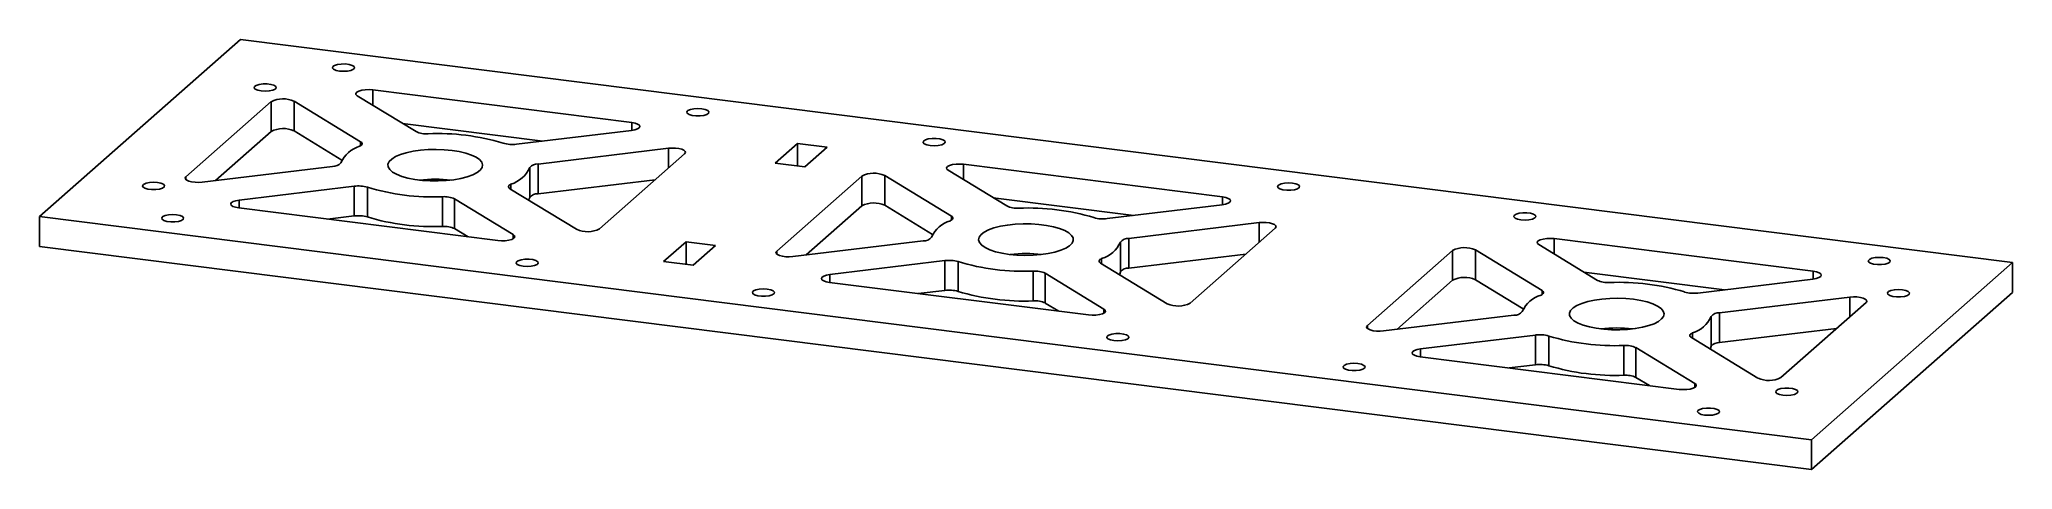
# Paper-space layout '_Dimetric' of a CAD drawing. Header units: centimetres. Extents: x -15.6 to 15.6, y -3.2 to 3.6.
import ezdxf

# ---------------------------------------------------------------- set-up
doc = ezdxf.new("R2010")
doc.units = ezdxf.units.CM

psp = doc.layouts.new('_Dimetric')

# ---------------------------------------------------------------- linework, layer by layer
at = {"color": 7, "linetype": 'Continuous', "lineweight": 25}
for p, q in [((-12.44, 3.642), (-15.622, 0.836)), ((15.622, 0.107), (-12.44, 3.642)), ((-6.244, 2.327), (-10.343, 2.844)), ((-10.343, 2.844), (-10.343, 2.599)), ((-11.954, 2.657), (-13.302, 1.468)), ((-11.954, 2.657), (-11.954, 2.185)), ((-10.537, 2.023), (-11.591, 2.665)), ((-11.591, 2.665), (-11.591, 2.194)), ((-10.589, 2.749), (-9.659, 2.183)), ((-10.834, 1.732), (-11.591, 2.194)), ((-7.65, 2.033), (-9.873, 2.313)), ((-8.068, 1.982), (-6.247, 2.202)), ((-6.244, 2.327), (-6.244, 2.202)), ((-11.954, 2.185), (-12.837, 1.407)), ((-10.537, 2.023), (-10.537, 1.959)), ((-5.661, 1.918), (-7.727, 1.669)), ((-5.661, 1.918), (-5.661, 1.607)), ((-3.616, 1.996), (-3.97, 1.684)), ((-3.149, 1.937), (-3.616, 1.996)), ((-3.616, 1.996), (-3.616, 1.64)), ((-3.502, 1.625), (-3.149, 1.937)), ((-13.047, 1.382), (-10.981, 1.631)), ((-7.859, 1.611), (-7.859, 1.14)), ((-7.727, 1.669), (-7.727, 1.198)), ((-6.754, 0.643), (-5.406, 1.832)), ((-3.97, 1.684), (-3.502, 1.625)), ((-1.235, 1.571), (-0.305, 1.004)), ((3.11, 1.149), (-0.989, 1.665)), ((-0.989, 1.665), (-0.989, 1.421)), ((-13.302, 1.468), (-13.302, 1.421)), ((-10.641, 1.317), (-12.462, 1.098)), ((-10.641, 1.317), (-10.641, 0.846)), ((-10.429, 1.301), (-10.429, 0.83)), ((-8.172, 1.277), (-7.117, 0.635)), ((-8.156, 1.349), (-8.156, 1.267)), ((-5.872, 1.421), (-7.727, 1.198)), ((-2.6, 1.478), (-3.948, 0.289)), ((-2.6, 1.478), (-2.6, 1.007)), ((-1.182, 0.844), (-2.237, 1.487)), ((-2.237, 1.487), (-2.237, 1.015)), ((-12.464, 0.973), (-8.365, 0.456)), ((-12.462, 1.098), (-12.462, 0.972)), ((-9.24, 1.151), (-9.24, 0.68)), ((-8.119, 0.551), (-9.049, 1.117)), ((-9.049, 1.117), (-9.049, 0.646)), ((-2.6, 1.007), (-3.483, 0.229)), ((-1.479, 0.554), (-2.237, 1.015)), ((1.705, 0.854), (-0.519, 1.134)), ((1.287, 0.804), (3.108, 1.024)), ((3.11, 1.149), (3.11, 1.024)), ((-15.622, 0.836), (12.44, -2.699)), ((-15.622, 0.836), (-15.622, 0.365)), ((-10.641, 0.846), (-11.059, 0.796)), ((-8.835, 0.516), (-9.049, 0.646)), ((-1.182, 0.844), (-1.182, 0.78)), ((3.693, 0.74), (1.627, 0.49)), ((2.6, -0.536), (3.948, 0.653)), ((3.693, 0.74), (3.693, 0.428)), ((-15.622, 0.365), (12.44, -3.171)), ((-8.119, 0.551), (-8.119, 0.487)), ((-5.384, 0.437), (-5.738, 0.125)), ((-4.916, 0.378), (-5.384, 0.437)), ((-5.384, 0.437), (-5.384, 0.081)), ((-5.27, 0.066), (-4.916, 0.378)), ((-3.693, 0.203), (-1.627, 0.452)), ((1.496, 0.433), (1.496, -0.039)), ((1.627, 0.49), (1.627, 0.019)), ((8.119, 0.392), (9.049, -0.174)), ((12.464, -0.03), (8.365, 0.487)), ((8.365, 0.487), (8.365, 0.242)), ((-5.738, 0.125), (-5.27, 0.066)), ((-3.948, 0.289), (-3.948, 0.242)), ((-1.287, 0.139), (-3.108, -0.081)), ((-1.287, 0.139), (-1.287, -0.332)), ((-1.075, 0.123), (-1.075, -0.349)), ((1.182, 0.098), (2.237, -0.544)), ((1.198, 0.171), (1.198, 0.089)), ((3.483, 0.243), (1.627, 0.019)), ((6.754, 0.3), (5.406, -0.889)), ((6.754, 0.3), (6.754, -0.172)), ((8.172, -0.334), (7.117, 0.308)), ((7.117, 0.308), (7.117, -0.163)), ((12.44, -2.699), (15.622, 0.107)), ((15.622, 0.107), (15.622, -0.365)), ((-3.11, -0.206), (0.989, -0.722)), ((-3.108, -0.081), (-3.108, -0.206)), ((0.115, -0.027), (0.115, -0.499)), ((1.235, -0.628), (0.305, -0.062)), ((0.305, -0.062), (0.305, -0.533)), ((6.754, -0.172), (5.872, -0.95)), ((7.875, -0.625), (7.117, -0.163)), ((11.059, -0.324), (8.835, -0.044)), ((10.641, -0.375), (12.462, -0.155)), ((12.464, -0.03), (12.464, -0.155)), ((-1.287, -0.332), (-1.705, -0.383)), ((0.519, -0.663), (0.305, -0.533)), ((8.172, -0.334), (8.172, -0.398)), ((13.047, -0.439), (10.981, -0.688)), ((11.954, -1.714), (13.302, -0.525)), ((12.44, -3.171), (15.622, -0.365)), ((13.047, -0.439), (13.047, -0.75)), ((1.235, -0.628), (1.235, -0.692)), ((5.406, -0.889), (5.406, -0.936)), ((5.661, -0.975), (7.727, -0.726)), ((10.85, -0.746), (10.85, -1.217)), ((10.981, -0.688), (10.981, -1.159)), ((12.837, -0.936), (10.981, -1.159)), ((8.068, -1.04), (6.247, -1.259)), ((8.068, -1.04), (8.068, -1.511)), ((8.279, -1.056), (8.279, -1.527)), ((9.469, -1.206), (9.469, -1.677)), ((10.589, -1.806), (9.659, -1.24)), ((9.659, -1.24), (9.659, -1.712)), ((10.537, -1.08), (11.591, -1.723)), ((10.552, -1.008), (10.552, -1.09)), ((6.244, -1.384), (10.343, -1.901)), ((6.247, -1.259), (6.247, -1.385)), ((8.068, -1.511), (7.65, -1.561)), ((9.873, -1.841), (9.659, -1.712)), ((10.589, -1.806), (10.589, -1.87)), ((12.44, -2.699), (12.44, -3.171))]:
    psp.add_line(p, q, dxfattribs=at)
at = {"color": 7, "linetype": 'Continuous', "lineweight": 25, "flags": 128}
for points in [[(-10.87, 3.142), (-10.807, 3.138), (-10.743, 3.142), (-10.689, 3.153), (-10.651, 3.171), (-10.634, 3.191), (-10.64, 3.213), (-10.669, 3.232), (-10.717, 3.246), (-10.777, 3.254), (-10.842, 3.253), (-10.901, 3.245), (-10.949, 3.231), (-10.977, 3.212), (-10.982, 3.19), (-10.964, 3.17), (-10.925, 3.153), (-10.87, 3.142)], [(-12.11, 2.826), (-12.047, 2.822), (-11.984, 2.826), (-11.929, 2.837), (-11.891, 2.855), (-11.874, 2.875), (-11.88, 2.897), (-11.909, 2.916), (-11.957, 2.93), (-12.017, 2.938), (-12.082, 2.937), (-12.142, 2.93), (-12.189, 2.915), (-12.217, 2.896), (-12.222, 2.874), (-12.204, 2.854), (-12.165, 2.837), (-12.11, 2.826)], [(-10.343, 2.844), (-10.402, 2.848), (-10.463, 2.846), (-10.518, 2.838), (-10.565, 2.825), (-10.597, 2.808), (-10.613, 2.788), (-10.61, 2.768), (-10.589, 2.749)], [(-5.134, 2.544), (-5.197, 2.547), (-5.26, 2.543), (-5.315, 2.532), (-5.353, 2.515), (-5.37, 2.494), (-5.363, 2.473), (-5.334, 2.453), (-5.286, 2.439), (-5.226, 2.432), (-5.162, 2.432), (-5.102, 2.44), (-5.055, 2.454), (-5.027, 2.474), (-5.021, 2.495), (-5.04, 2.515), (-5.079, 2.532), (-5.134, 2.544)], [(-6.247, 2.202), (-6.193, 2.212), (-6.151, 2.226), (-6.124, 2.244), (-6.115, 2.264), (-6.123, 2.284), (-6.15, 2.302), (-6.191, 2.317), (-6.244, 2.327)], [(-10.552, 1.951), (-10.537, 1.959), (-10.525, 1.967), (-10.517, 1.977), (-10.513, 1.986), (-10.512, 1.996), (-10.517, 2.005), (-10.525, 2.014), (-10.537, 2.023)], [(-9.089, 1.884), (-9.211, 1.895), (-9.338, 1.9), (-9.465, 1.897), (-9.589, 1.887), (-9.706, 1.871), (-9.813, 1.848), (-9.906, 1.819), (-9.984, 1.786), (-10.044, 1.748), (-10.084, 1.708), (-10.103, 1.666), (-10.1, 1.624), (-10.076, 1.582), (-10.031, 1.542), (-9.967, 1.506), (-9.885, 1.473), (-9.788, 1.446), (-9.678, 1.424), (-9.559, 1.409), (-9.434, 1.401), (-9.307, 1.4), (-9.181, 1.407), (-9.06, 1.42), (-8.948, 1.44), (-8.847, 1.466), (-8.761, 1.497), (-8.692, 1.533), (-8.642, 1.572), (-8.612, 1.613), (-8.604, 1.655), (-8.618, 1.697), (-8.652, 1.738), (-8.707, 1.776), (-8.781, 1.811), (-8.87, 1.841), (-8.974, 1.865), (-9.089, 1.884)], [(-5.406, 1.832), (-5.394, 1.85), (-5.398, 1.869), (-5.417, 1.887), (-5.451, 1.902), (-5.496, 1.914), (-5.549, 1.921), (-5.606, 1.922), (-5.661, 1.918)], [(-1.516, 1.963), (-1.452, 1.959), (-1.389, 1.963), (-1.335, 1.975), (-1.297, 1.992), (-1.28, 2.013), (-1.286, 2.034), (-1.315, 2.053), (-1.363, 2.067), (-1.423, 2.075), (-1.487, 2.075), (-1.547, 2.067), (-1.594, 2.052), (-1.623, 2.033), (-1.628, 2.012), (-1.61, 1.991), (-1.571, 1.974), (-1.516, 1.963)], [(-0.989, 1.665), (-1.048, 1.669), (-1.108, 1.667), (-1.164, 1.659), (-1.211, 1.646), (-1.243, 1.629), (-1.258, 1.61), (-1.256, 1.59), (-1.235, 1.571)], [(-13.754, 1.376), (-13.817, 1.38), (-13.881, 1.375), (-13.935, 1.364), (-13.973, 1.347), (-13.99, 1.326), (-13.984, 1.305), (-13.955, 1.286), (-13.907, 1.271), (-13.847, 1.264), (-13.782, 1.264), (-13.723, 1.272), (-13.675, 1.286), (-13.647, 1.306), (-13.642, 1.327), (-13.66, 1.348), (-13.699, 1.365), (-13.754, 1.376)], [(-13.302, 1.468), (-13.315, 1.449), (-13.311, 1.431), (-13.291, 1.413), (-13.258, 1.398), (-13.212, 1.386), (-13.159, 1.379), (-13.103, 1.378), (-13.047, 1.382)], [(-8.156, 1.349), (-8.172, 1.341), (-8.184, 1.332), (-8.192, 1.323), (-8.196, 1.314), (-8.196, 1.304), (-8.192, 1.295), (-8.184, 1.286), (-8.172, 1.277)], [(4.22, 1.365), (4.157, 1.369), (4.094, 1.365), (4.04, 1.353), (4.001, 1.336), (3.984, 1.315), (3.991, 1.294), (4.02, 1.275), (4.068, 1.261), (4.128, 1.253), (4.192, 1.253), (4.252, 1.261), (4.299, 1.276), (4.327, 1.295), (4.333, 1.316), (4.315, 1.337), (4.275, 1.354), (4.22, 1.365)], [(-12.462, 1.098), (-12.515, 1.088), (-12.557, 1.074), (-12.584, 1.055), (-12.594, 1.036), (-12.585, 1.016), (-12.559, 0.997), (-12.517, 0.983), (-12.464, 0.973)], [(-7.859, 1.14), (-7.871, 1.105), (-7.875, 1.096)], [(3.108, 1.024), (3.161, 1.033), (3.203, 1.048), (3.23, 1.066), (3.239, 1.086), (3.231, 1.106), (3.204, 1.124), (3.163, 1.139), (3.11, 1.149)], [(-13.451, 0.865), (-13.514, 0.869), (-13.577, 0.865), (-13.632, 0.854), (-13.67, 0.836), (-13.687, 0.816), (-13.681, 0.794), (-13.652, 0.775), (-13.604, 0.761), (-13.543, 0.753), (-13.479, 0.754), (-13.419, 0.761), (-13.372, 0.776), (-13.344, 0.795), (-13.339, 0.817), (-13.357, 0.837), (-13.396, 0.854), (-13.451, 0.865)], [(-1.198, 0.772), (-1.183, 0.78), (-1.171, 0.789), (-1.162, 0.798), (-1.158, 0.808), (-1.158, 0.817), (-1.162, 0.827), (-1.17, 0.836), (-1.182, 0.844)], [(-0.265, 0.238), (-0.143, 0.226), (-0.016, 0.221), (0.111, 0.224), (0.234, 0.234), (0.351, 0.251), (0.458, 0.274), (0.552, 0.302), (0.63, 0.336), (0.69, 0.373), (0.73, 0.413), (0.748, 0.455), (0.746, 0.498), (0.722, 0.539), (0.677, 0.579), (0.613, 0.616), (0.531, 0.648), (0.433, 0.675), (0.324, 0.697), (0.205, 0.712), (0.08, 0.72), (-0.047, 0.721), (-0.173, 0.715), (-0.294, 0.701), (-0.406, 0.682), (-0.507, 0.656), (-0.593, 0.624), (-0.662, 0.589), (-0.712, 0.55), (-0.742, 0.509), (-0.75, 0.466), (-0.736, 0.424), (-0.702, 0.383), (-0.647, 0.345), (-0.574, 0.31), (-0.484, 0.28), (-0.38, 0.256), (-0.265, 0.238)], [(3.948, 0.653), (3.96, 0.672), (3.957, 0.691), (3.937, 0.709), (3.903, 0.724), (3.858, 0.735), (3.805, 0.742), (3.749, 0.744), (3.693, 0.74)], [(7.838, 0.785), (7.902, 0.781), (7.965, 0.785), (8.019, 0.796), (8.058, 0.814), (8.075, 0.834), (8.068, 0.856), (8.039, 0.875), (7.991, 0.889), (7.931, 0.897), (7.867, 0.896), (7.807, 0.888), (7.76, 0.874), (7.732, 0.855), (7.726, 0.833), (7.744, 0.813), (7.783, 0.796), (7.838, 0.785)], [(-8.365, 0.456), (-8.306, 0.452), (-8.246, 0.454), (-8.19, 0.462), (-8.144, 0.475), (-8.111, 0.492), (-8.096, 0.511), (-8.098, 0.532), (-8.119, 0.551)], [(8.365, 0.487), (8.306, 0.491), (8.246, 0.489), (8.19, 0.481), (8.144, 0.468), (8.111, 0.451), (8.096, 0.431), (8.098, 0.411), (8.119, 0.392)], [(-7.962, 0.049), (-7.899, 0.045), (-7.836, 0.049), (-7.781, 0.061), (-7.743, 0.078), (-7.726, 0.099), (-7.732, 0.12), (-7.761, 0.139), (-7.809, 0.154), (-7.87, 0.161), (-7.934, 0.161), (-7.994, 0.153), (-8.041, 0.138), (-8.069, 0.119), (-8.074, 0.098), (-8.056, 0.077), (-8.017, 0.06), (-7.962, 0.049)], [(-3.948, 0.289), (-3.96, 0.271), (-3.957, 0.252), (-3.937, 0.234), (-3.903, 0.219), (-3.858, 0.208), (-3.805, 0.201), (-3.749, 0.199), (-3.693, 0.203)], [(1.198, 0.171), (1.183, 0.163), (1.171, 0.154), (1.162, 0.145), (1.158, 0.135), (1.158, 0.126), (1.162, 0.116), (1.17, 0.107), (1.182, 0.098)], [(13.575, 0.187), (13.511, 0.19), (13.448, 0.186), (13.394, 0.175), (13.355, 0.158), (13.338, 0.137), (13.345, 0.116), (13.374, 0.096), (13.422, 0.082), (13.482, 0.075), (13.546, 0.075), (13.606, 0.083), (13.653, 0.097), (13.681, 0.116), (13.687, 0.138), (13.669, 0.158), (13.63, 0.175), (13.575, 0.187)], [(-4.097, -0.313), (-4.16, -0.309), (-4.223, -0.313), (-4.278, -0.325), (-4.316, -0.342), (-4.333, -0.363), (-4.327, -0.384), (-4.297, -0.403), (-4.249, -0.418), (-4.189, -0.425), (-4.125, -0.425), (-4.065, -0.417), (-4.018, -0.402), (-3.99, -0.383), (-3.984, -0.362), (-4.003, -0.341), (-4.042, -0.324), (-4.097, -0.313)], [(-3.108, -0.081), (-3.161, -0.09), (-3.203, -0.105), (-3.23, -0.123), (-3.239, -0.143), (-3.231, -0.163), (-3.204, -0.181), (-3.163, -0.196), (-3.11, -0.206)], [(1.496, -0.039), (1.484, -0.074), (1.479, -0.082)], [(12.462, -0.155), (12.515, -0.145), (12.557, -0.131), (12.584, -0.113), (12.594, -0.093), (12.585, -0.073), (12.559, -0.055), (12.517, -0.04), (12.464, -0.03)], [(8.156, -0.406), (8.172, -0.398), (8.184, -0.39), (8.192, -0.38), (8.196, -0.371), (8.196, -0.361), (8.192, -0.352), (8.184, -0.343), (8.172, -0.334)], [(9.619, -0.473), (9.497, -0.462), (9.37, -0.457), (9.243, -0.46), (9.12, -0.47), (9.003, -0.486), (8.896, -0.509), (8.802, -0.538), (8.724, -0.571), (8.664, -0.609), (8.625, -0.649), (8.606, -0.691), (8.608, -0.733), (8.632, -0.775), (8.677, -0.815), (8.742, -0.851), (8.824, -0.884), (8.921, -0.911), (9.03, -0.933), (9.149, -0.948), (9.274, -0.956), (9.401, -0.957), (9.527, -0.95), (9.648, -0.937), (9.761, -0.917), (9.861, -0.891), (9.947, -0.86), (10.016, -0.824), (10.066, -0.785), (10.096, -0.744), (10.104, -0.702), (10.091, -0.66), (10.056, -0.619), (10.001, -0.581), (9.928, -0.546), (9.838, -0.516), (9.734, -0.492), (9.619, -0.473)], [(13.302, -0.525), (13.315, -0.507), (13.311, -0.488), (13.291, -0.47), (13.258, -0.455), (13.212, -0.443), (13.159, -0.437), (13.103, -0.435), (13.047, -0.439)], [(13.878, -0.324), (13.815, -0.32), (13.751, -0.324), (13.697, -0.336), (13.659, -0.353), (13.642, -0.373), (13.648, -0.395), (13.677, -0.414), (13.725, -0.428), (13.785, -0.436), (13.85, -0.436), (13.909, -0.428), (13.957, -0.413), (13.985, -0.394), (13.99, -0.373), (13.972, -0.352), (13.933, -0.335), (13.878, -0.324)], [(0.989, -0.722), (1.048, -0.726), (1.108, -0.725), (1.164, -0.717), (1.211, -0.704), (1.243, -0.687), (1.258, -0.667), (1.256, -0.647), (1.235, -0.628)], [(5.406, -0.889), (5.394, -0.908), (5.398, -0.926), (5.417, -0.944), (5.451, -0.959), (5.496, -0.971), (5.549, -0.978), (5.606, -0.979), (5.661, -0.975)], [(1.392, -1.129), (1.455, -1.133), (1.518, -1.129), (1.573, -1.118), (1.611, -1.1), (1.628, -1.08), (1.622, -1.058), (1.593, -1.039), (1.545, -1.025), (1.485, -1.017), (1.42, -1.018), (1.361, -1.025), (1.313, -1.04), (1.285, -1.059), (1.28, -1.081), (1.298, -1.101), (1.337, -1.118), (1.392, -1.129)], [(10.552, -1.008), (10.537, -1.016), (10.525, -1.025), (10.517, -1.034), (10.513, -1.043), (10.512, -1.053), (10.517, -1.062), (10.525, -1.071), (10.537, -1.08)], [(10.85, -1.217), (10.838, -1.252), (10.834, -1.261)], [(5.257, -1.492), (5.194, -1.488), (5.131, -1.492), (5.077, -1.503), (5.038, -1.521), (5.021, -1.541), (5.028, -1.563), (5.057, -1.582), (5.105, -1.596), (5.165, -1.604), (5.229, -1.603), (5.289, -1.596), (5.336, -1.581), (5.364, -1.562), (5.37, -1.54), (5.352, -1.52), (5.312, -1.503), (5.257, -1.492)], [(6.247, -1.259), (6.193, -1.269), (6.151, -1.283), (6.124, -1.302), (6.115, -1.321), (6.123, -1.341), (6.15, -1.36), (6.191, -1.374), (6.244, -1.384)], [(10.343, -1.901), (10.402, -1.905), (10.463, -1.903), (10.518, -1.895), (10.565, -1.882), (10.597, -1.865), (10.613, -1.846), (10.61, -1.825), (10.589, -1.806)], [(11.986, -1.992), (12.05, -1.996), (12.113, -1.992), (12.167, -1.98), (12.206, -1.963), (12.223, -1.942), (12.216, -1.921), (12.187, -1.902), (12.139, -1.888), (12.079, -1.88), (12.015, -1.88), (11.955, -1.888), (11.908, -1.903), (11.88, -1.922), (11.874, -1.943), (11.892, -1.964), (11.931, -1.981), (11.986, -1.992)], [(10.746, -2.308), (10.809, -2.312), (10.873, -2.308), (10.927, -2.296), (10.965, -2.279), (10.982, -2.258), (10.976, -2.237), (10.947, -2.218), (10.899, -2.203), (10.839, -2.196), (10.774, -2.196), (10.715, -2.204), (10.668, -2.219), (10.639, -2.238), (10.634, -2.259), (10.652, -2.28), (10.691, -2.297), (10.746, -2.308)]]:
    psp.add_lwpolyline(points, dxfattribs=at)
at = {"color": 7, "linetype": 'Continuous', "lineweight": 25}
for centre, radius, start, end in [((-11.764, 2.286), 0.416, 65.514, 117.1529), ((-11.764, 1.815), 0.416, 65.514, 117.1529), ((-10.417, 1.498), 0.472, 106.5959, 156.2233), ((-9.497, 2.536), 0.389, 245.3293, 274.1835), ((-9.315, -1.425), 3.577, 73.1707, 92.4678), ((-8.135, 2.491), 0.513, 253.6897, 277.547), ((-10.971, 1.787), 0.157, 266.4374, 320.8862), ((-8.291, 1.802), 0.472, 286.5959, 336.2233), ((-7.737, 1.513), 0.157, 86.4374, 140.8862), ((-10.573, 0.809), 0.513, 73.6897, 97.547), ((-9.394, 4.725), 3.577, 253.1707, 272.4678), ((-9.354, -0.738), 2.167, 83.3738, 96.6262), ((-2.41, 1.108), 0.416, 65.514, 117.1529), ((-9.211, 0.763), 0.389, 65.3293, 94.1835), ((-7.737, 1.041), 0.157, 86.4374, 140.8862), ((-2.41, 0.637), 0.416, 65.514, 117.1529), ((-0.143, 1.358), 0.389, 245.3293, 274.1835), ((0.04, -2.604), 3.577, 73.1707, 92.4678), ((-10.573, 0.338), 0.513, 73.6897, 97.547), ((-9.394, 4.254), 3.577, 253.1707, 272.4678), ((-9.211, 0.292), 0.389, 65.3293, 94.1835), ((-6.944, 1.013), 0.416, 245.514, 297.1529), ((-1.063, 0.319), 0.472, 106.5959, 156.2233), ((1.219, 1.312), 0.513, 253.6897, 277.547), ((-1.617, 0.609), 0.157, 266.4374, 320.8862), ((1.063, 0.623), 0.472, 286.5959, 336.2233), ((1.617, 0.334), 0.157, 86.4374, 140.8862), ((6.944, -0.071), 0.416, 65.514, 117.1529), ((-1.219, -0.37), 0.513, 73.6897, 97.547), ((-0.04, 3.547), 3.577, 253.1707, 272.4678), ((0, -1.92), 2.171, 83.3863, 96.6137), ((1.617, -0.137), 0.157, 86.4374, 140.8862), ((0.143, -0.415), 0.389, 65.3293, 94.1835), ((6.944, -0.542), 0.416, 65.514, 117.1529), ((9.211, 0.179), 0.389, 245.3293, 274.1835), ((9.394, -3.782), 3.577, 73.1707, 92.4678), ((-1.219, -0.841), 0.513, 73.6897, 97.547), ((-0.04, 3.075), 3.577, 253.1707, 272.4678), ((0.143, -0.886), 0.389, 65.3293, 94.1835), ((2.41, -0.165), 0.416, 245.514, 297.1529), ((8.291, -0.859), 0.472, 106.5959, 156.2233), ((10.573, 0.134), 0.513, 253.6897, 277.547), ((7.737, -0.57), 0.157, 266.4374, 320.8862), ((9.354, -3.095), 2.167, 83.3738, 96.6262), ((10.417, -0.555), 0.472, 286.5959, 336.2233), ((10.971, -0.845), 0.157, 86.4374, 140.8862), ((8.135, -1.548), 0.513, 73.6897, 97.547), ((9.315, 2.368), 3.577, 253.1707, 272.4678), ((9.497, -1.594), 0.389, 65.3293, 94.1835), ((10.971, -1.316), 0.157, 86.4374, 140.8862), ((8.135, -2.019), 0.513, 73.6897, 97.547), ((9.315, 1.897), 3.577, 253.1707, 272.4678), ((9.497, -2.065), 0.389, 65.3293, 94.1835), ((11.764, -1.344), 0.416, 245.514, 297.1529)]:
    psp.add_arc(centre, radius, start, end, dxfattribs=at)

doc.saveas('drawing.dxf')
